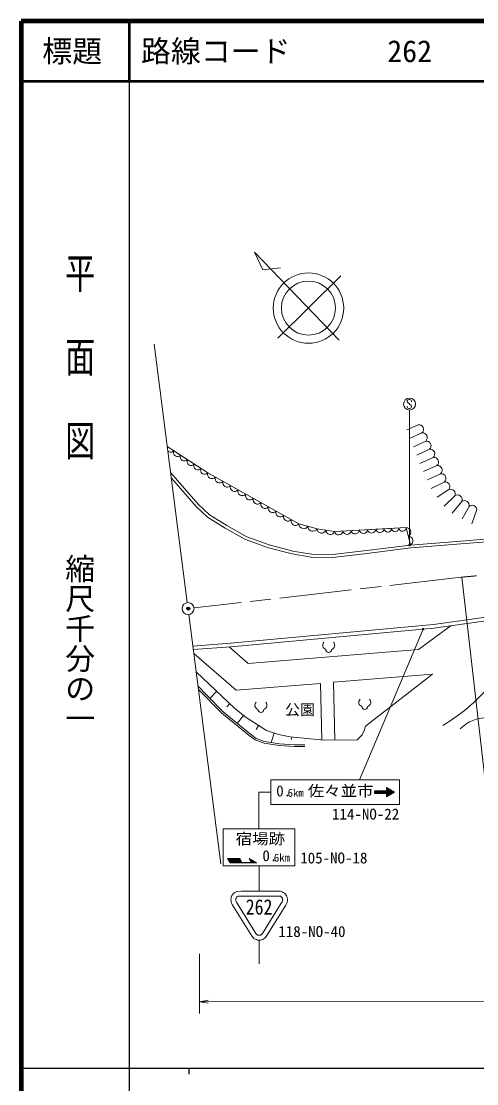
# Model space of a CAD drawing. Units: millimetres, scale not verified. Extents: x 40000 to 680000, y 20000 to 380000.
# Drawn here: x 40000 to 116091, y 202409 to 380000 of the extents above; entities that cross this region are included whole.
import ezdxf
from ezdxf.enums import TextEntityAlignment as Align

# ---------------------------------------------------------------- set-up
doc = ezdxf.new("R2010")
doc.units = ezdxf.units.MM
doc.header["$LTSCALE"] = 1000
doc.header["$PDMODE"] = 32
doc.header["$PDSIZE"] = 500
doc.linetypes.add('CHAIN', pattern=[18.5, 12, -1.5, 3.5, -1.5])
for name, color, linetype, lineweight in [('M-BGD', 7, 'Continuous', 13), ('M-BMK', 2, 'CHAIN', 13), ('M-BMK-SRVR', 3, 'Continuous', 13), ('M-STR-HTXT', 7, 'Continuous', 13), ('M-STR-STR3', 7, 'Continuous', 13), ('M-STR-STRC', 7, 'Continuous', 13), ('M-TTL', 2, 'Continuous', 140), ('M-TTL-BAND', 7, 'Continuous', 25), ('M-TTL-LINE', 7, 'Continuous', 50)]:
    doc.layers.add(name, color=color, linetype=linetype, lineweight=lineweight)
doc.layers.add('M-OTRS', color=6, linetype='Continuous')
doc.layers.add('M-TTL-TXT', color=7, linetype='Continuous')
doc.styles.add('@ＭＳ ゴシック', font='')
doc.styles.add('ＭＳ ゴシック', font='')
doc.styles.get('@ＭＳ ゴシック').set_extended_font_data('@MS Gothic')
doc.styles.get('ＭＳ ゴシック').set_extended_font_data('MS Gothic')

# ---------------------------------------------------------------- blocks, each defined once
blk = doc.blocks.new('filled_dot')
at = {"color": 0, "linetype": 'Continuous', "lineweight": -2, "const_width": 1.25}
blk.add_lwpolyline([(-0.625, 0, 1), (0.625, 0, 1)], format="xyb", close=True, dxfattribs=at)
blk = doc.blocks.new('open_arrow')
at = {"color": 0, "linetype": 'Continuous', "lineweight": -2}
blk.add_lwpolyline([(7.5, 1.25), (0, 0), (7.5, -1.25)], dxfattribs=at)

msp = doc.modelspace()

# ---------------------------------------------------------------- linework, layer by layer
at = {"layer": 'M-BGD'}
for p, q in [((106317, 312555), (104439, 311697)), ((106940, 311191), (104978, 310295)), ((107563, 309826), (105517, 308892)), ((64401, 308935), (71157, 304512)), ((65501, 308215), (71157, 304512)), ((108187, 308462), (106057, 307489)), ((108810, 307098), (106596, 306087)), ((109433, 305733), (107216, 304721)), ((64968, 304502), (69562, 299267)), ((71157, 304512), (86379, 295993)), ((71157, 304512), (86379, 295993)), ((110056, 304369), (107839, 303356)), ((65082, 303615), (69202, 298919)), ((110644, 302975), (108462, 301897)), ((111435, 301722), (109492, 300432)), ((112444, 300689), (110675, 298942)), ((69202, 298919), (71113, 297122)), ((69562, 299267), (71420, 297520)), ((113602, 299736), (111961, 297760)), ((114802, 298908), (113633, 296810)), ((116091, 298397), (115279, 296014)), ((71113, 297122), (74080, 295270)), ((71420, 297520), (74334, 295702)), ((74080, 295270), (77476, 293391)), ((74334, 295702), (77685, 293847)), ((86379, 295993), (89416, 295142)), ((86379, 295993), (89416, 295142)), ((89416, 295142), (92350, 294700)), ((89416, 295142), (92350, 294700)), ((92350, 294700), (104291, 295391)), ((92350, 294700), (100613, 295178)), ((100613, 295178), (104291, 295391)), ((104291, 295391), (105009, 292457)), ((105009, 292457), (104291, 295391)), ((77476, 293391), (81287, 291988)), ((77685, 293847), (81436, 292466)), ((105009, 292457), (114133, 293179)), ((114133, 293179), (120176, 293669)), ((114173, 292681), (125772, 293622)), ((81287, 291988), (85266, 290959)), ((81436, 292466), (85369, 291449)), ((85369, 291449), (88464, 290941)), ((91996, 290871), (97203, 291457)), ((97203, 291457), (105009, 292457)), ((97262, 290960), (105061, 291959)), ((105061, 291959), (114173, 292681)), ((85266, 290959), (88419, 290442)), ((88419, 290442), (92019, 290370)), ((88464, 290941), (91996, 290871)), ((92019, 290370), (97262, 290960)), ((108882, 279175), (130719, 282256)), ((108951, 278579), (130771, 281657)), ((74969, 276034), (108882, 279175)), ((106351, 274980), (111792, 278979)), ((75018, 275436), (108951, 278579)), ((68669, 275565), (74969, 276034)), ((68746, 274969), (75018, 275436)), ((74744, 275411), (77904, 272650)), ((68826, 274341), (75887, 268170)), ((77904, 272650), (106351, 274980)), ((69217, 271285), (75689, 265137)), ((92173, 269504), (108674, 270856)), ((97500, 262161), (108674, 270856)), ((69517, 268941), (70986, 267339)), ((69597, 268316), (73506, 264372)), ((75887, 268170), (89977, 269325)), ((89977, 269325), (90202, 259866)), ((92173, 269504), (92403, 259856)), ((70986, 267339), (73708, 264594)), ((71518, 266804), (72664, 268011)), ((74328, 265406), (74839, 265944)), ((75689, 265137), (77545, 263613)), ((73506, 264372), (78096, 260603)), ((73708, 264594), (78280, 260840)), ((76077, 262649), (77141, 263945)), ((77545, 263613), (80969, 261430)), ((79226, 261610), (79648, 262272)), ((80969, 261430), (82990, 260771)), ((96970, 260739), (97272, 261431)), ((97272, 261431), (97500, 262161)), ((78096, 260603), (79091, 259872)), ((78280, 260840), (79234, 260140)), ((79091, 259872), (80561, 259344)), ((79234, 260140), (80636, 259636)), ((80561, 259344), (83096, 258947)), ((80636, 259636), (83131, 259245)), ((81769, 259459), (82273, 261005)), ((82990, 260771), (84929, 260401)), ((84929, 260401), (90579, 259828)), ((85144, 259952), (85187, 260375)), ((90579, 259828), (96104, 259914)), ((96104, 259914), (96970, 260739)), ((83096, 258947), (85615, 258751)), ((83131, 259245), (85627, 259051)), ((85615, 258751), (87365, 258752)), ((85627, 259051), (87365, 259052))]:
    msp.add_line(p, q, dxfattribs=at)
for centre, radius, start, end in [((106430, 311782), 781, 310.80587, 98.28546), ((107053, 310418), 781, 310.80587, 98.28546), ((107676, 309053), 781, 310.80587, 98.28546), ((64980, 308653), 681, 225.02141, 319.96948), ((66111, 307912), 681, 153.59829, 319.96948), ((67242, 307172), 681, 153.59829, 319.96948), ((108299, 307689), 781, 310.80587, 98.28546), ((68373, 306431), 681, 153.59829, 319.96948), ((69504, 305690), 681, 153.59829, 319.96948), ((108922, 306324), 781, 310.80587, 98.28546), ((109545, 304960), 781, 310.80587, 98.28546), ((70635, 304950), 681, 153.59829, 319.96948), ((71859, 304279), 740, 161.68623, 319.8457), ((73128, 303569), 740, 161.68623, 319.8457), ((110168, 303596), 781, 307.45784, 98.28546), ((74396, 302859), 740, 161.68623, 319.8457), ((75665, 302150), 740, 161.68623, 319.8457), ((110830, 302217), 781, 320.73561, 103.80447), ((76933, 301440), 740, 161.68623, 319.8457), ((78202, 300730), 740, 161.68623, 319.8457), ((79470, 300020), 740, 161.68623, 319.8457), ((111726, 300997), 781, 336.78462, 111.90607), ((112884, 300044), 781, 336.78462, 124.26421), ((80739, 299310), 740, 161.68623, 319.8457), ((82007, 298600), 740, 161.68623, 319.8457), ((114042, 299090), 781, 346.49078, 124.26421), ((115314, 298318), 781, 5.79712, 131.00034), ((83276, 297890), 740, 161.68623, 319.8457), ((84544, 297180), 740, 161.68623, 319.8457), ((85813, 296470), 740, 161.68623, 319.8457), ((87197, 295990), 818, 179.80996, 328.88657), ((88715, 295565), 818, 179.80996, 328.88657), ((90173, 295188), 759, 183.51186, 339.37283), ((91640, 294967), 759, 183.51186, 339.37283), ((94410, 294916), 696, 191.27095, 355.34653), ((95788, 294996), 696, 191.27095, 355.34653), ((97165, 295075), 696, 191.27095, 355.34653), ((98542, 295155), 696, 191.27095, 355.34653), ((99919, 295234), 696, 191.27095, 355.34653), ((101225, 295227), 614, 184.62149, 1.99599), ((102451, 295298), 614, 184.62149, 1.99599), ((103677, 295369), 614, 184.62149, 1.99599), ((104300, 294615), 775, 296.81777, 90.70333), ((93033, 294836), 696, 191.27095, 355.34653), ((104659, 293149), 775, 296.81777, 90.70333), ((91087, 275701), 727, 135.83402, 252.31516), ((91644, 275701), 727, 287.76136, 44.24249), ((91366, 275008), 500, 180.03833, 0.03818), ((97111, 266173), 727, 135.83402, 252.31516), ((97668, 266173), 727, 287.76136, 44.24249), ((79753, 265679), 727, 135.83402, 252.31516), ((80032, 264987), 500, 180.03833, 0.03818), ((80310, 265680), 727, 287.76136, 44.24249), ((97390, 265480), 500, 180.03833, 0.03818)]:
    msp.add_arc(centre, radius, start, end, dxfattribs=at)
for points, knots in [([(110436, 262273), (111668, 263075), (112900, 263877), (114038, 264794), (115350, 265852), (116536, 267062), (117755, 268245), (119269, 269714), (120834, 271140), (122596, 272278), (123894, 273116), (125299, 273798), (126740, 274373), (129071, 275302), (131494, 275951), (133917, 276599)], [0, 0, 0, 0, 1, 1, 1, 2, 2, 2, 3, 3, 3, 4, 4, 4, 5, 5, 5, 5]), ([(113345, 261704), (113752, 262078), (114160, 262452), (114623, 262740), (115295, 263157), (116084, 263392), (116875, 263533), (119035, 263918), (121213, 263606), (123390, 263293)], [0, 0, 0, 0, 1, 1, 1, 2, 2, 2, 3, 3, 3, 3])]:
    msp.add_open_spline(points, degree=3, knots=knots, dxfattribs=at)
at = {"layer": 'M-BMK'}
msp.add_line((113510, 287073), (68861, 281949), dxfattribs=at)
msp.add_arc((150806, -111184), 400000, 87.74973, 95.35, dxfattribs=at)
at = {"layer": 'M-BMK-SRVR'}
for p, q in [((93088, 326674), (78989, 341421)), ((78989, 341421), (80377, 338436)), ((80377, 338436), (83314, 338810)), ((82849, 327033), (93405, 337468)), ((62214, 326032), (67740, 282827)), ((67994, 280843), (73327, 239151))]:
    msp.add_line(p, q, dxfattribs=at)
for centre, radius in [((87983, 332052), 5885), ((87983, 332052), 4520), ((67867, 281835), 1000)]:
    msp.add_circle(centre, radius, dxfattribs=at)
at = {"layer": 'M-OTRS'}
msp.add_point((67906, 281829), dxfattribs=at)
at = {"layer": 'M-STR-HTXT'}
msp.add_line((119353, 236981), (113603, 287084), dxfattribs=at)
at = {"layer": 'M-STR-STR3'}
for p, q in [((69778, 224125), (69785, 214125)), ((562329, 216454), (69783, 216125))]:
    msp.add_line(p, q, dxfattribs=at)
at = {"layer": 'M-STR-STRC'}
for p, q in [((104583, 316718), (104460, 316533)), ((104460, 316533), (104463, 316402)), ((104463, 316402), (104526, 316273)), ((104526, 316273), (104781, 316091)), ((104776, 316784), (104583, 316718)), ((104897, 316781), (104776, 316784)), ((105147, 316663), (104897, 316781)), ((105210, 316531), (105147, 316663)), ((105210, 316402), (105210, 316531)), ((104463, 315554), (104460, 315675)), ((104503, 315451), (104463, 315554)), ((104587, 315340), (104503, 315451)), ((104774, 315280), (104587, 315340)), ((104908, 315280), (104774, 315280)), ((104781, 316091), (104910, 315959)), ((104858, 292438), (104843, 315021)), ((105008, 315309), (104908, 315280)), ((104910, 315959), (105090, 315844)), ((105151, 315401), (105008, 315309)), ((105090, 315844), (105216, 315644)), ((105211, 315533), (105151, 315401)), ((105216, 315644), (105211, 315533)), ((107130, 278410), (96514, 253201)), ((103209, 253206), (81709, 253191)), ((81712, 249091), (81709, 253191)), ((103212, 249106), (103209, 253206)), ((79710, 251140), (81710, 251141)), ((79710, 251140), (79714, 245025)), ((101008, 251394), (99008, 251393)), ((99008, 251393), (99009, 250913)), ((101008, 251309), (99008, 251308)), ((101008, 251242), (99008, 251240)), ((102371, 251155), (99009, 251153)), ((101009, 251057), (99009, 251055)), ((101009, 250981), (99009, 250980)), ((101009, 250914), (99009, 250913)), ((101009, 250368), (101008, 251941)), ((102371, 251155), (101008, 251941)), ((101008, 251807), (101240, 251807)), ((101008, 251743), (101351, 251743)), ((101008, 251681), (101458, 251681)), ((101008, 251619), (101565, 251620)), ((101008, 251562), (101664, 251563)), ((101008, 251496), (101779, 251496)), ((101008, 251432), (101890, 251433)), ((101008, 251368), (102001, 251369)), ((101008, 251311), (102100, 251312)), ((102371, 251155), (101009, 250368)), ((101009, 251094), (102266, 251094)), ((101009, 251025), (102147, 251026)), ((101009, 250956), (102029, 250957)), ((101009, 250888), (101910, 250888)), ((101009, 250812), (101779, 250813)), ((101009, 250732), (101641, 250733)), ((101009, 250648), (101494, 250648)), ((101009, 250570), (101360, 250570)), ((101009, 250485), (101213, 250486)), ((102216, 251245), (101029, 251244)), ((81712, 249091), (103212, 249106)), ((85714, 245029), (73714, 245021)), ((73719, 238821), (73714, 245021)), ((85719, 238829), (85714, 245029)), ((74466, 240073), (76503, 240075)), ((74892, 239337), (74466, 240073)), ((74501, 240013), (76537, 240015)), ((74536, 239953), (76572, 239955)), ((74571, 239893), (76607, 239895)), ((74605, 239833), (76641, 239835)), ((74640, 239773), (76676, 239775)), ((76928, 239338), (76503, 240075)), ((79361, 239340), (78085, 240076)), ((78085, 240076), (78476, 239399)), ((78164, 239939), (78322, 239939)), ((78199, 239879), (78426, 239879)), ((78233, 239819), (78530, 239819)), ((78268, 239759), (78634, 239759)), ((85719, 238829), (73719, 238821)), ((74675, 239713), (76711, 239715)), ((74709, 239653), (76745, 239655)), ((74744, 239593), (76780, 239595)), ((74779, 239533), (76815, 239535)), ((74813, 239474), (76849, 239475)), ((74858, 239397), (78302, 239399)), ((74892, 239337), (78302, 239339)), ((78302, 239399), (79257, 239400)), ((78302, 239339), (79361, 239340)), ((78303, 239699), (78738, 239700)), ((78337, 239639), (78842, 239640)), ((78372, 239579), (78946, 239580)), ((78407, 239519), (79050, 239520)), ((78442, 239459), (79154, 239460)), ((79719, 238825), (79721, 234579)), ((75670, 234361), (75903, 234486)), ((76171, 234555), (75903, 234486)), ((76171, 234555), (76781, 234577)), ((76781, 234577), (82850, 234581)), ((82850, 234581), (83293, 234575)), ((83293, 234575), (83579, 234483)), ((83579, 234483), (83768, 234393)), ((75054, 233435), (75018, 233179)), ((75018, 233179), (75045, 232932)), ((75045, 232932), (75083, 232752)), ((75091, 233603), (75054, 233435)), ((75083, 232752), (75144, 232567)), ((75198, 233876), (75091, 233603)), ((75437, 234186), (75198, 233876)), ((75437, 234186), (75670, 234361)), ((75828, 233135), (75830, 233212)), ((75836, 233057), (75828, 233135)), ((75830, 233212), (75842, 233292)), ((75856, 232960), (75836, 233057)), ((75842, 233292), (75859, 233370)), ((75888, 232865), (75856, 232960)), ((75859, 233370), (75885, 233436)), ((75885, 233436), (75930, 233516)), ((75945, 232744), (75888, 232865)), ((75930, 233516), (75979, 233579)), ((75945, 232744), (79205, 227534)), ((75979, 233579), (76034, 233633)), ((76034, 233633), (76102, 233685)), ((76102, 233685), (76182, 233728)), ((76182, 233728), (76257, 233751)), ((76257, 233751), (76354, 233776)), ((76354, 233776), (76498, 233777)), ((76498, 233777), (83027, 233781)), ((83027, 233781), (83110, 233779)), ((83110, 233779), (83176, 233771)), ((83176, 233771), (83225, 233757)), ((83225, 233757), (83283, 233738)), ((83283, 233738), (83338, 233712)), ((83338, 233712), (83387, 233685)), ((83387, 233685), (83430, 233654)), ((83430, 233654), (83470, 233628)), ((83500, 232671), (83438, 232571)), ((83470, 233628), (83496, 233603)), ((83496, 233603), (83533, 233564)), ((83593, 232840), (83500, 232671)), ((83533, 233564), (83562, 233525)), ((83562, 233525), (83585, 233492)), ((83585, 233492), (83601, 233463)), ((83626, 232907), (83593, 232840)), ((83601, 233463), (83626, 233412)), ((83626, 233412), (83640, 233369)), ((83644, 232969), (83626, 232907)), ((83640, 233369), (83657, 233305)), ((83657, 233036), (83644, 232969)), ((83657, 233305), (83669, 233246)), ((83667, 233100), (83657, 233036)), ((83671, 233174), (83667, 233100)), ((83669, 233246), (83671, 233174)), ((83768, 234393), (83969, 234255)), ((83969, 234255), (84120, 234116)), ((84120, 234116), (84213, 233989)), ((84213, 233989), (84287, 233882)), ((84287, 233882), (84388, 233674)), ((84424, 232782), (84364, 232581)), ((84388, 233674), (84436, 233487)), ((84462, 232996), (84424, 232782)), ((84436, 233487), (84478, 233283)), ((84478, 233283), (84462, 232996)), ((75144, 232567), (75242, 232360)), ((75242, 232360), (78593, 227005)), ((83438, 232571), (80280, 227510)), ((84187, 232260), (80924, 227031)), ((84364, 232581), (84187, 232260)), ((79205, 227534), (79237, 227487)), ((79237, 227487), (79256, 227461)), ((79256, 227461), (79283, 227430)), ((79283, 227430), (79309, 227403)), ((79309, 227403), (79343, 227371)), ((79343, 227371), (79372, 227345)), ((79372, 227345), (79404, 227322)), ((79404, 227322), (79440, 227299)), ((80046, 227298), (80085, 227324)), ((80085, 227324), (80134, 227361)), ((80134, 227361), (80185, 227408)), ((80185, 227408), (80219, 227440)), ((80219, 227440), (80280, 227510)), ((78593, 227005), (78716, 226863)), ((78716, 226863), (78879, 226707)), ((78879, 226707), (79088, 226576)), ((79088, 226576), (79284, 226493)), ((79284, 226493), (79483, 226435)), ((79440, 227299), (79476, 227281)), ((79476, 227281), (79517, 227263)), ((79483, 226435), (79655, 226420)), ((79517, 227263), (79552, 227248)), ((79552, 227248), (79594, 227236)), ((79594, 227236), (79630, 227225)), ((79630, 227225), (79675, 227221)), ((79655, 226420), (79811, 226416)), ((79675, 227221), (79721, 227219)), ((79721, 227219), (79782, 227217)), ((79727, 226365), (79729, 222426)), ((79782, 227217), (79838, 227223)), ((79811, 226416), (79993, 226434)), ((79838, 227223), (79880, 227231)), ((79880, 227231), (79933, 227244)), ((79933, 227244), (79975, 227259)), ((79975, 227259), (80015, 227280)), ((79993, 226434), (80167, 226479)), ((80015, 227280), (80046, 227298)), ((80167, 226479), (80338, 226539)), ((80338, 226539), (80522, 226652)), ((80522, 226652), (80648, 226746)), ((80648, 226746), (80787, 226874)), ((80924, 227031), (80787, 226874))]:
    msp.add_line(p, q, dxfattribs=at)
msp.add_circle((104867, 316021), 1000, dxfattribs=at)
at = {"layer": 'M-TTL'}
for p, q in [((40000, 380000), (40000, 20000)), ((680000, 380000), (40000, 380000))]:
    msp.add_line(p, q, dxfattribs=at)
at = {"layer": 'M-TTL-BAND'}
for p, q in [((58000, 370000), (58000, 20000)), ((40000, 205000), (579000, 205000)), ((68000, 205000), (68000, 204000))]:
    msp.add_line(p, q, dxfattribs=at)
at = {"layer": 'M-TTL-LINE'}
for p, q in [((58000, 380000), (58000, 370000)), ((40000, 370000), (680000, 370000))]:
    msp.add_line(p, q, dxfattribs=at)

# ---------------------------------------------------------------- block references
at = {"layer": 'M-STR-STR3', "xscale": 193, "yscale": 193}
msp.add_blockref('open_arrow', (69783, 216125), dxfattribs=at)
at = {"layer": 'M-STR-STRC', "xscale": 160, "yscale": 160}
for p, rotation in [((104858, 292438), 90), ((107130, 278410), 247.2)]:
    msp.add_blockref('filled_dot', p, dxfattribs=dict(at, rotation=rotation))

# ---------------------------------------------------------------- texts
at = {"layer": 'M-STR-HTXT', "style": 'ＭＳ ゴシック'}
msp.add_text('公園', height=1833, rotation=0.038, dxfattribs=at).set_placement((84065, 264938), align=Align.MIDDLE_LEFT)
at = {"layer": 'M-STR-STRC', "style": 'ＭＳ ゴシック'}
for s, height, p in [('0.', 1833, (82596, 249892)), ('6km', 1320, (84502, 249977)), ('114-NO-22', 1833, (91922, 246010)), ('0.', 1833, (80284, 239058)), ('6km', 1320, (82191, 239143)), ('105-NO-18', 1833, (86605, 238675)), ('118-NO-40', 1833, (82948, 226383))]:
    msp.add_text(s, height=height, rotation=0.038, dxfattribs=at).set_placement(p, align=Align.BOTTOM_LEFT)
for s, height, width, p in [('佐々並市', 1833, 1.1, (87852, 249895)), ('宿場跡', 1833, 1.1, (75821, 241878)), ('262', 2566, 0.85, (77509, 229907))]:
    msp.add_text(s, height=height, rotation=0.038, dxfattribs=dict(at, width=width)).set_placement(p, align=Align.BOTTOM_LEFT)
at = {"layer": 'M-TTL-BAND', "style": '@ＭＳ ゴシック', "width": 1.4}
msp.add_text('平  面  図', height=3666, rotation=270, dxfattribs=at).set_placement((49777, 306475), align=Align.MIDDLE_RIGHT)
at = {"layer": 'M-TTL-BAND', "style": '@ＭＳ ゴシック'}
msp.add_text('縮尺千分の一', height=3666, rotation=270, dxfattribs=at).set_placement((49777, 261030), align=Align.MIDDLE_RIGHT)
at = {"layer": 'M-TTL-TXT', "style": 'ＭＳ ゴシック'}
msp.add_text('標題', height=3666, dxfattribs=at).set_placement((48500, 375000), align=Align.MIDDLE_CENTER)
for s, p in [('路線コード', (60000, 375000)), ('262', (101142, 375000))]:
    msp.add_text(s, height=3666, dxfattribs=at).set_placement(p, align=Align.MIDDLE_LEFT)

doc.saveas('drawing.dxf')
